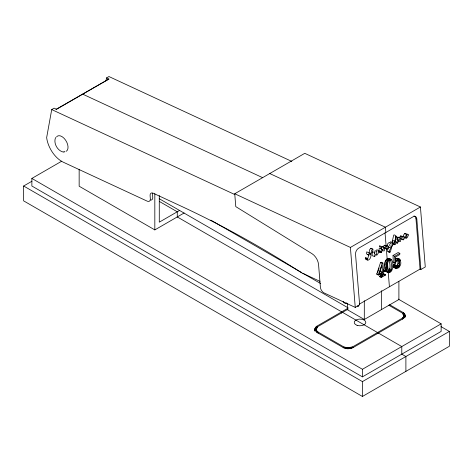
<?xml version="1.0" encoding="UTF-8"?>
<svg xmlns="http://www.w3.org/2000/svg" width="473" height="473" viewBox="0 0 473 473"><rect width="100%" height="100%" fill="white"/><g stroke="black" fill="none" stroke-linecap="round" stroke-linejoin="round"><path stroke-width="0.71" d="M397.255 267.783L395.552 266.997C398.165 266.098 398.272 262.722 397.746 260.457L399.449 261.25C400.253 263.674 399.484 268.226 396.149 267.795L396.061 265.412L394.157 264.502C392.33 265.046 393.116 268.297 395.126 267.665M388.711 305.186L402.493 313.144C404.362 314.285 404.244 317.087 402.357 318.146L402.357 319.139L403.759 317.377L403.794 315.917M389.581 304.701L403.439 312.7C405.657 314.037 405.527 317.353 403.292 318.595L377.501 333.53L377.501 332.543L402.357 318.146M385.347 274.659L384.791 274.984L383.089 274.192L383.644 273.867L385.347 274.659L385.389 275.109L381.279 277.48L379.577 276.687L379.541 276.238L380.925 275.209L380.978 273.092M379.541 276.238L381.244 277.03L382.763 275.605L382.58 272.649L378.412 275.055L376.709 274.263L380.517 262.562L381.137 262.208L382.84 262.994L383.538 271.62L385.223 270.651L385.259 271.1L383.579 272.07L383.875 274.961L384.791 274.984M395.227 259.174C399.466 255.792 402.606 263.059 399.803 266.234C398.81 269.917 392.365 268.085 395.86 265.294M384.596 265.584C383.999 261.699 387.517 255.71 391.473 259.819C394.653 263.715 392.59 276.522 385.98 271.342L385.117 269.663L384.596 265.584L386.299 266.37L386.819 270.455L387.683 272.135M386.299 266.37C386.009 263.709 387.972 257.342 391.473 259.819M371.033 253.8C371.098 256.224 370.69 259.21 368.112 260.215L365.706 259.405L365.268 258.347L365.617 257.655L367.781 258.707L367.456 259.37M399.449 261.25C398.65 258.447 395.605 261.321 395.546 263.041L394.979 263.29L393.276 262.497L393.033 255.497L398.136 252.547L399.839 253.339L399.744 254.575L395.245 257.17L395.422 262.249C395.966 260.67 397.438 258.772 399.301 259.08M389.651 272.07L387.949 271.283C391.36 268.971 389.811 263.343 389.037 259.961L390.739 260.753C391.514 264.129 393.063 269.764 389.651 272.07L388.108 271.472M369.005 253.144L369.59 249.791L370.891 248.201L372.996 249.224L372.801 251.021L371.92 252.771M368.68 255.172L367.941 257.98L367.355 258.696M374.409 252.925L375.054 250.684L376.91 251.459L376.455 254.113M378.808 250.956L379.257 248.26L379.724 248.059L381.427 248.851L380.978 251.506L381.327 252.381L380.191 251.855M394.985 241.62L395.434 238.918L395.901 238.723L397.604 239.509L397.154 242.164L397.503 243.039M392.377 243.122L392.827 240.444L394.529 241.236M391.662 246.823L392.389 242.525L390.532 241.75L390.036 243.039L391.171 243.565M315.024 328.439L314.923 330.982L315.024 328.439L316.579 326.329L347.927 308.225M316.135 329.037L316.472 330.485L318.223 332.141L318.223 333.128C315.739 332.076 315.302 328.292 317.525 326.766L348.14 309.094M316.218 329.539L316.147 330.515M106.005 80.806L106.526 77.927L108.92 79.038L56.523 109.293L54.129 108.175L51.717 109.57L46.65 137.643A21.74 12.552 60 0 0 63.341 162.227L147.263 201.179A4.842 2.797 60 0 0 150.337 198.63L150.101 195.727A4.842 2.797 60 0 1 153.175 193.185L181.342 206.258A1102.782 636.693 60 0 1 301.449 272.738L319.973 281.334M378.412 275.055L382.219 263.355L382.84 262.994M377.466 272.815L379.08 268.073M382.882 249.638L383.952 247.48L382.249 246.693L382.539 246.847M399.058 240.296L400.128 238.144L398.426 237.351M382.823 249.661L381.303 252.617L378.879 251.79M394.381 241.78L393.707 243.282M398.999 240.325L397.48 243.276L395.623 242.714M406.484 234.927L406.839 233.934L408.678 234.732L407.2 237.653L406.206 238.226L404.362 237.683M381.043 248.833L382.746 249.62L380.984 248.863L382.255 246.474L384.703 247.273L384.75 247.887M397.219 239.492L398.922 240.284L397.16 239.521L398.426 237.133L400.879 237.931L400.927 238.546M315.024 330.414L316.579 328.303L316.579 326.329M55.613 137.507C53.053 143.284 57.795 151.508 64.086 152.176M389.575 244.973L390.113 243.891M399.224 237.759L400.678 235.832L403.108 236.642L402.972 239.563M374.409 253.717L374.977 252.606L372.836 251.932L372.251 253.096L372.121 255.692L374.539 256.508L375.538 255.515M316.685 328.605L316.407 329.066L316.407 328.079M389.078 247.19L387.819 249.342L387.653 251.524L389.77 252.558L390.444 251.725L391.614 247.101L393.784 243.335L392.005 242.495L393.731 235.075L394.198 234.868L395.901 235.66L394.547 243.666L394.896 244.541M383.514 246.155L384.502 245.174L386.938 245.978L386.796 248.899M405.881 237.6L406.798 236.234L406.999 234.419L404.894 233.402L403.587 234.998L403.392 236.802M346.727 302.992L345.343 303.418A3.228 1.862 60 0 1 343.138 301.461M106.526 77.927L108.932 76.537L291.811 161.411M55.938 109.423L108.92 79.038M398.296 299.107L441.138 323.839L441.138 331.425L362.43 376.869L31.862 186.013L31.862 178.427L61.697 161.204M441.043 326.63L449.35 331.425L449.35 346.283L362.43 396.463L23.65 200.871L23.65 186.013L31.957 181.218M179.752 210.355L159.283 222.168L159.283 195.58M79.157 169.263L79.157 186.214L154.825 229.902L184.133 212.98M420.899 269.498L416.808 218.934A4.842 3.051 -65.1 0 0 413.053 216.788L358.629 248.207A4.842 3.051 -65.1 0 0 355.536 254.308L359.634 304.872L355.253 307.397L324.135 292.958A4.842 2.797 60 0 1 320.398 287.253L318.565 264.596A9.679 5.587 60 0 0 311.991 253.676L235.785 206.624L234.738 193.753L304.766 153.323L420.426 207.003L425.28 266.967L420.899 269.498L420.048 269.102L359.421 304.104M234.738 193.753L350.398 247.432L420.426 207.003M370.353 254.498L368.662 255.048L366.959 254.261L366.551 253.64L366.752 251.843L368.591 252.653M379.198 252.204L380.191 251.222L378.4 250.318M376.78 255.213L378.365 253.043L378.56 251.222M393.033 255.497L394.736 256.283L399.839 253.339M379.039 272.448L380.842 271.407L382.545 272.194L382.001 265.448L378.938 274.281L382.545 272.194M347.442 303.246L347.442 309.744L364.305 319.482L398.899 299.515L398.899 281.453M31.862 178.427L362.43 369.277L441.138 323.839M23.65 186.013L362.43 381.61L449.35 331.425M318.223 332.141L343.906 346.969L347.838 347.773L352.574 346.892L377.501 332.543L342.517 312.34M393.276 262.497L393.843 262.249L395.546 263.041M353.355 347.43C350.144 348.808 346.372 348.82 343.144 347.513M346.171 347.614L346.171 348.601L347.838 348.761L350.345 348.566L350.345 347.578M387.759 272.01L385.98 271.342M389.734 242.578L389.025 242.56L387.718 243.731L387.216 246.137M402.955 236.175L404.793 236.979L403.948 239.113L403.286 239.923L400.844 239.107M386.784 245.517L388.623 246.315L387.771 248.449L387.109 249.265L384.673 248.449M390.739 260.753L389.586 259.837C386.258 262.344 386.843 268.948 389.244 271.999M385.093 248.112L385.412 248.248M413.958 215.954A4.842 3.051 -65.1 0 1 415.956 218.544L416.808 218.934M269.752 173.538L385.412 227.217L385.838 232.497M82.722 94.162L262.681 177.688M398.319 240.875L400.022 241.662L400.489 241.466L400.938 238.812L402.352 236.837L400.649 236.045L400.95 236.216M394.677 241.053L396.38 241.839L395.54 243.95L394.89 244.76L393.01 244.216M389.592 245.647L391.295 246.439M389.935 247.255L391.07 247.781L389.657 250.14L389.439 251.441L389.787 252.322L388.085 251.53M388.185 247.018L389.32 247.545M382.143 250.211L383.845 251.003L384.318 250.808L384.762 248.154L386.175 246.173L384.472 245.386L384.774 245.552M397.598 258.288L399.738 259.322M397.113 258.211L398.816 259.003M398.976 259.198L400.111 259.724M396.593 258.305L398.296 259.092M399.265 259.742L400.4 260.268M396.019 258.56L397.722 259.352M397.876 259.848L399.011 260.375M395.393 259.748L396.528 260.274M397.97 261.752L399.673 262.545M388.646 258.323L390.935 259.34M388.026 258.341L389.728 259.133M397.97 263.42L399.673 264.212M387.363 258.613L389.066 259.405M388.883 259.375L390.018 259.902M389.267 259.683L390.402 260.209M386.689 259.121L388.392 259.908M374.309 253.865L376.011 254.657M397.669 264.833L399.372 265.625M386.098 259.813L387.801 260.605M397.409 265.43L399.111 266.222M369.342 252.801L371.045 253.587L371.429 250.619L372.553 249.2L370.85 248.408L371.157 248.579M394.157 264.502L396.061 265.412M397.078 265.938L398.78 266.725M385.596 260.694L387.298 261.486M393.838 264.608L395.54 265.4M395.097 265.341L396.232 265.867M368.975 253.38L370.678 254.167M393.512 264.886L395.215 265.678M396.687 266.358L398.39 267.144M393.276 265.288L394.979 266.08M396.22 266.689L397.923 267.476M385.176 261.758L386.879 262.55M393.14 265.749L394.843 266.536M367.627 254.326L368.763 254.852L368.396 254.303M393.122 266.198L394.825 266.991M395.487 267.387L396.622 267.913M393.217 266.713L394.92 267.499M395.694 267.925L396.829 268.451M384.856 262.958L386.559 263.751M393.424 267.115L395.126 267.907M393.731 267.416L395.848 268.404M51.717 109.57L234.596 194.444M384.667 264.23L386.37 265.022M380.517 262.562L382.219 263.355M389.711 268.717L391.413 269.509M384.655 267.009L386.358 267.795M389.474 269.575L391.177 270.367M366.368 259.476L367.503 260.008L367.344 258.684L365.641 257.891L365.753 258.577M389.178 270.266L390.881 271.053M384.833 268.457L386.536 269.249M388.806 270.787L390.509 271.579M388.374 271.141L390.077 271.928M385.117 269.663L386.819 270.455M385.495 270.627L387.198 271.419M385.223 270.651L383.52 269.858L383.556 270.314M384.123 270.574L385.259 271.1M386.536 271.815L388.83 272.826M383.686 274.316L385.389 275.109M383.26 274.624L384.395 275.15M381.078 274.328L382.781 275.12M381.061 274.813L382.763 275.605M380.925 275.209L382.627 275.996M380.647 275.54L382.35 276.333M376.679 273.885L378.382 274.677M380.227 275.848L381.93 276.634M405.154 233.78L404.853 233.609L406.555 234.401L405.497 236.547L405.586 237.647L406.236 238.02M374.581 256.295L374.19 255.018M379.245 251.997L378.501 250.501L376.798 249.709L376.745 250.938M376.514 254.841L376.81 255.006M210.834 220.116L301.538 272.489M302.815 273.228L320.7 283.558M357.204 305.836L358.451 306.551L358.451 305.162M348.14 307.87L159.241 198.719M159.466 201.504L177.274 211.786L177.274 216.936M177.345 216.983L341.66 311.849L341.66 313.161M398.035 258.536L398.408 258.932M405.095 315.385L405.095 317.359L404.007 315.184L404.007 313.209M394.358 264.62L394.529 265.075M415.956 218.544L420.048 269.102M385.046 232.834L386.169 246.687M386.346 248.875L387.174 259.08M387.523 263.455L389.415 286.786M380.57 268.031L380.842 271.407M381.244 277.03L381.279 277.48M350.398 247.432L355.253 307.397M394.736 256.283L394.979 263.29M314.923 329.007L315.32 330.698L317.312 332.602L343.906 347.957L343.906 346.969M381.605 290.718L381.616 309.502M405.893 371.376L405.893 356.518L401.784 354.147L401.784 346.561L378.353 333.033L352.574 347.88L352.574 346.892M404.994 314.817L404.994 316.792M404.776 314.261L404.776 316.236M404.445 313.717L404.445 315.698M403.794 314.929L403.871 316.892M403.759 316.39L403.759 317.377M403.546 316.863L403.546 317.85M403.439 312.7L403.439 314.675M403.327 313.989L403.327 314.983M403.238 317.318L403.238 318.305M402.955 313.552L402.955 314.539M402.842 317.75L402.842 318.737M364.305 300.704L364.305 319.482M362.43 369.277L362.43 376.869M362.43 381.61L362.43 396.463M351.877 347.17L351.877 348.158L351.132 348.388L351.132 347.401M349.523 347.696L349.523 348.684M348.684 347.761L348.684 348.749M347.838 347.773L347.838 348.761M346.999 347.72L346.999 348.707M345.373 347.448L345.373 348.441M344.616 347.235L344.616 348.223M317.525 326.766L317.525 327.759M317.176 331.372L317.176 332.359M317.064 327.18L317.064 328.167M316.78 330.94L316.78 331.928M316.472 330.485L316.472 331.472M316.26 330.012L316.26 330.999M316.011 326.831L316.011 328.806M315.574 327.346L315.574 329.32M315.243 327.884L315.243 329.858M154.825 193.717L154.825 229.902M150.544 200.055A4.842 2.797 60 0 0 152.744 197.241L152.513 194.338A4.842 2.797 60 0 1 152.543 193.321M64.943 151.685A8.768 5.061 60 0 1 63.961 151.644M56.47 137.01A8.768 5.061 60 0 1 65.617 140.191A8.768 5.061 60 0 1 66.226 151.283M379.807 245.842L379.429 246.587L381.593 247.639L381.971 246.894L379.807 245.842M395.984 236.5L395.605 237.245L397.769 238.297L398.142 237.552L395.984 236.5M357.103 325.341A5.806 3.352 0 0 0 365.812 322.438A5.806 3.352 0 0 0 357.103 319.535A5.806 3.352 0 0 0 357.103 325.341"/></g></svg>
